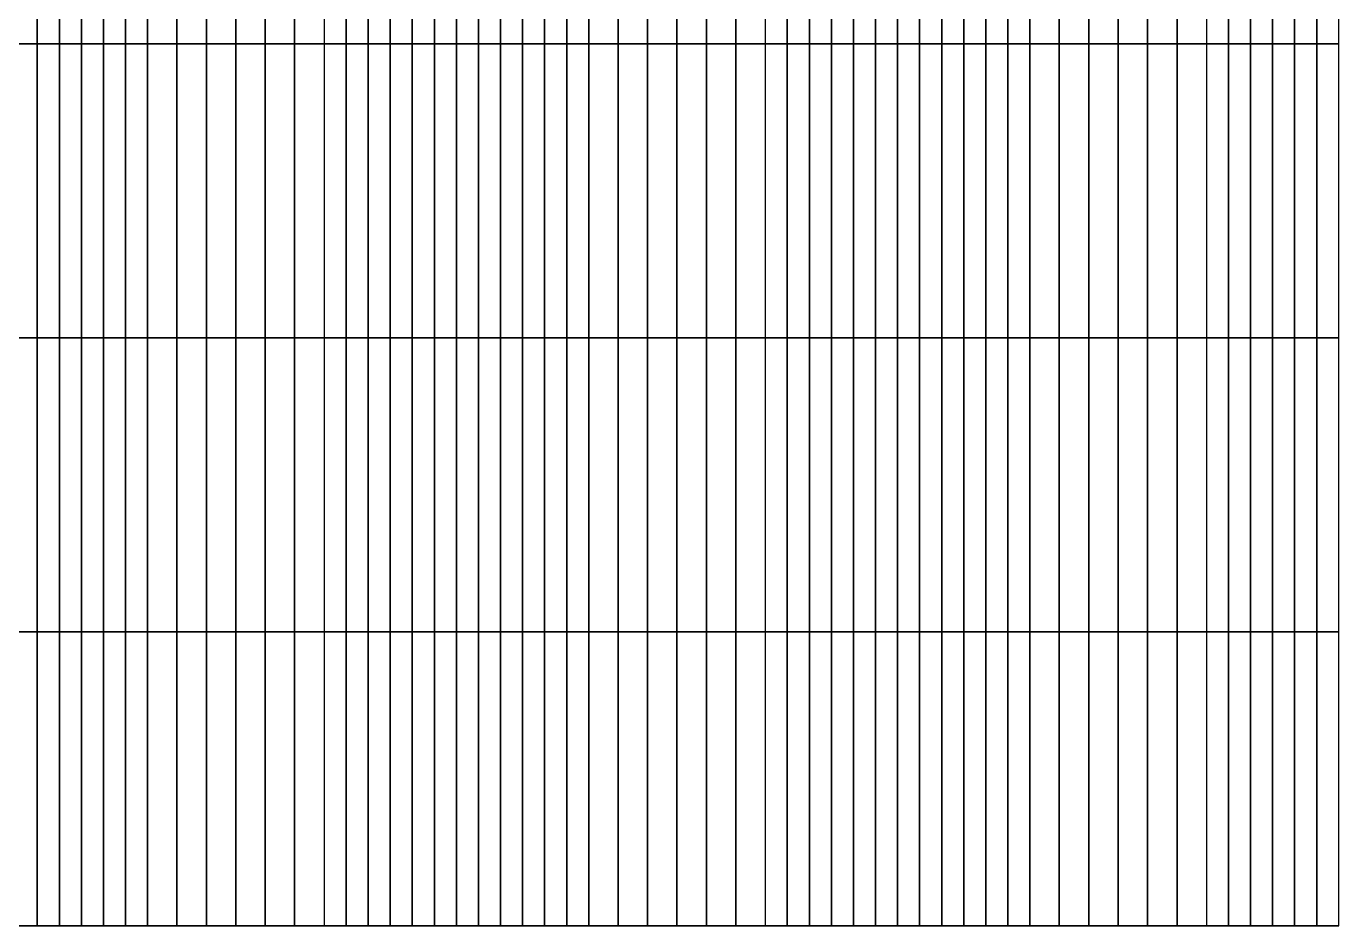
# Model space of a CAD drawing. Header units: inches. Extents: x 50.7 to 75.7, y 51 to 71.
# Drawn here: x 60.81 to 75.68, y 50.98 to 61.18 of the extents above; entities that cross this region are included whole.
import ezdxf

# ---------------------------------------------------------------- set-up
doc = ezdxf.new("R2010")
doc.units = ezdxf.units.IN
doc.header["$MEASUREMENT"] = 0
for name, color, linetype in [('Beam', 2, 'Continuous'), ('Col', 3, 'Continuous'), ('Dia', 5, 'Continuous'), ('plate', 1, 'Continuous')]:
    doc.layers.add(name, color=color, linetype=linetype)

msp = doc.modelspace()

# ---------------------------------------------------------------- linework, layer by layer
at = {"layer": 'Beam', "extrusion": (1e-16, 1, 4e-16)}
for p, q in [((65.68, 70.98, 12), (65.68, 50.98, 12)), ((70.68, 70.98, 12), (70.68, 50.98, 12))]:
    msp.add_line(p, q, dxfattribs=at)
at = {"layer": 'Beam', "extrusion": (1, -6e-16, 4e-16)}
msp.add_line((75.68, 50.98, 12), (75.68, 70.98, 12), dxfattribs=at)
at = {"layer": 'Col', "extrusion": (4e-16, 1, 7e-16)}
for p, q in [((65.68, 50.98, 12), (65.68, 50.98, 6)), ((70.68, 50.98, 12), (70.68, 50.98, 6)), ((75.68, 50.98, 6), (75.68, 50.98, 12))]:
    msp.add_line(p, q, dxfattribs=at)
at = {"layer": 'Dia'}
for points in [[(60.68, 50.98, 12), (61.513, 50.98, 12), (61.706, 50.98, 12.169), (60.93, 50.98, 12.169)], [(60.93, 50.98, 12.169), (61.706, 50.98, 12.169), (61.867, 50.98, 12.337), (61.18, 50.98, 12.337)], [(61.18, 50.98, 12.337), (61.867, 50.98, 12.337), (62.013, 50.98, 12.506), (61.43, 50.98, 12.506)], [(61.43, 50.98, 12.506), (62.013, 50.98, 12.506), (62.159, 50.98, 12.675), (61.68, 50.98, 12.675)], [(61.513, 50.98, 12), (62.347, 50.98, 12), (62.451, 50.98, 12.169), (61.706, 50.98, 12.169)], [(61.68, 50.98, 12.675), (62.159, 50.98, 12.675), (62.321, 50.98, 12.843), (61.93, 50.98, 12.843)], [(61.706, 50.98, 12.169), (62.451, 50.98, 12.169), (62.53, 50.98, 12.337), (61.867, 50.98, 12.337)], [(61.867, 50.98, 12.337), (62.53, 50.98, 12.337), (62.597, 50.98, 12.506), (62.013, 50.98, 12.506)], [(61.93, 50.98, 12.843), (62.321, 50.98, 12.843), (62.513, 50.98, 13.012), (62.18, 50.98, 13.012)], [(62.013, 50.98, 12.506), (62.597, 50.98, 12.506), (62.664, 50.98, 12.675), (62.159, 50.98, 12.675)], [(62.159, 50.98, 12.675), (62.664, 50.98, 12.675), (62.743, 50.98, 12.843), (62.321, 50.98, 12.843)], [(62.321, 50.98, 12.843), (62.743, 50.98, 12.843), (62.847, 50.98, 13.012), (62.513, 50.98, 13.012)], [(62.347, 50.98, 12), (63.18, 50.98, 12), (63.18, 50.98, 12.169), (62.451, 50.98, 12.169)], [(62.451, 50.98, 12.169), (63.18, 50.98, 12.169), (63.18, 50.98, 12.337), (62.53, 50.98, 12.337)], [(62.53, 50.98, 12.337), (63.18, 50.98, 12.337), (63.18, 50.98, 12.506), (62.597, 50.98, 12.506)], [(62.597, 50.98, 12.506), (63.18, 50.98, 12.506), (63.18, 50.98, 12.675), (62.664, 50.98, 12.675)], [(62.664, 50.98, 12.675), (63.18, 50.98, 12.675), (63.18, 50.98, 12.843), (62.743, 50.98, 12.843)], [(62.743, 50.98, 12.843), (63.18, 50.98, 12.843), (63.18, 50.98, 13.012), (62.847, 50.98, 13.012)], [(63.18, 50.98, 12), (64.013, 50.98, 12), (63.909, 50.98, 12.169), (63.18, 50.98, 12.169)], [(63.18, 50.98, 12.169), (63.909, 50.98, 12.169), (63.83, 50.98, 12.337), (63.18, 50.98, 12.337)], [(63.18, 50.98, 12.337), (63.83, 50.98, 12.337), (63.763, 50.98, 12.506), (63.18, 50.98, 12.506)], [(63.18, 50.98, 12.506), (63.763, 50.98, 12.506), (63.696, 50.98, 12.675), (63.18, 50.98, 12.675)], [(63.18, 50.98, 12.675), (63.696, 50.98, 12.675), (63.617, 50.98, 12.843), (63.18, 50.98, 12.843)], [(63.18, 50.98, 12.843), (63.617, 50.98, 12.843), (63.513, 50.98, 13.012), (63.18, 50.98, 13.012)], [(63.617, 50.98, 12.843), (64.039, 50.98, 12.843), (63.847, 50.98, 13.012), (63.513, 50.98, 13.012)], [(63.696, 50.98, 12.675), (64.201, 50.98, 12.675), (64.039, 50.98, 12.843), (63.617, 50.98, 12.843)], [(63.763, 50.98, 12.506), (64.347, 50.98, 12.506), (64.201, 50.98, 12.675), (63.696, 50.98, 12.675)], [(63.83, 50.98, 12.337), (64.493, 50.98, 12.337), (64.347, 50.98, 12.506), (63.763, 50.98, 12.506)], [(63.909, 50.98, 12.169), (64.654, 50.98, 12.169), (64.493, 50.98, 12.337), (63.83, 50.98, 12.337)], [(64.039, 50.98, 12.843), (64.43, 50.98, 12.843), (64.18, 50.98, 13.012), (63.847, 50.98, 13.012)], [(64.013, 50.98, 12), (64.847, 50.98, 12), (64.654, 50.98, 12.169), (63.909, 50.98, 12.169)], [(64.201, 50.98, 12.675), (64.68, 50.98, 12.675), (64.43, 50.98, 12.843), (64.039, 50.98, 12.843)], [(64.347, 50.98, 12.506), (64.93, 50.98, 12.506), (64.68, 50.98, 12.675), (64.201, 50.98, 12.675)], [(64.493, 50.98, 12.337), (65.18, 50.98, 12.337), (64.93, 50.98, 12.506), (64.347, 50.98, 12.506)], [(64.654, 50.98, 12.169), (65.43, 50.98, 12.169), (65.18, 50.98, 12.337), (64.493, 50.98, 12.337)], [(64.847, 50.98, 12), (65.68, 50.98, 12), (65.43, 50.98, 12.169), (64.654, 50.98, 12.169)], [(65.68, 50.98, 12), (66.513, 50.98, 12), (66.706, 50.98, 12.169), (65.93, 50.98, 12.169)], [(65.93, 50.98, 12.169), (66.706, 50.98, 12.169), (66.867, 50.98, 12.337), (66.18, 50.98, 12.337)], [(66.18, 50.98, 12.337), (66.867, 50.98, 12.337), (67.013, 50.98, 12.506), (66.43, 50.98, 12.506)], [(66.43, 50.98, 12.506), (67.013, 50.98, 12.506), (67.159, 50.98, 12.675), (66.68, 50.98, 12.675)], [(66.513, 50.98, 12), (67.347, 50.98, 12), (67.451, 50.98, 12.169), (66.706, 50.98, 12.169)], [(66.68, 50.98, 12.675), (67.159, 50.98, 12.675), (67.321, 50.98, 12.843), (66.93, 50.98, 12.843)], [(66.706, 50.98, 12.169), (67.451, 50.98, 12.169), (67.53, 50.98, 12.337), (66.867, 50.98, 12.337)], [(66.867, 50.98, 12.337), (67.53, 50.98, 12.337), (67.597, 50.98, 12.506), (67.013, 50.98, 12.506)], [(66.93, 50.98, 12.843), (67.321, 50.98, 12.843), (67.513, 50.98, 13.012), (67.18, 50.98, 13.012)], [(67.013, 50.98, 12.506), (67.597, 50.98, 12.506), (67.664, 50.98, 12.675), (67.159, 50.98, 12.675)], [(67.159, 50.98, 12.675), (67.664, 50.98, 12.675), (67.743, 50.98, 12.843), (67.321, 50.98, 12.843)], [(67.321, 50.98, 12.843), (67.743, 50.98, 12.843), (67.847, 50.98, 13.012), (67.513, 50.98, 13.012)], [(67.347, 50.98, 12), (68.18, 50.98, 12), (68.18, 50.98, 12.169), (67.451, 50.98, 12.169)], [(67.451, 50.98, 12.169), (68.18, 50.98, 12.169), (68.18, 50.98, 12.337), (67.53, 50.98, 12.337)], [(67.53, 50.98, 12.337), (68.18, 50.98, 12.337), (68.18, 50.98, 12.506), (67.597, 50.98, 12.506)], [(67.597, 50.98, 12.506), (68.18, 50.98, 12.506), (68.18, 50.98, 12.675), (67.664, 50.98, 12.675)], [(67.664, 50.98, 12.675), (68.18, 50.98, 12.675), (68.18, 50.98, 12.843), (67.743, 50.98, 12.843)], [(67.743, 50.98, 12.843), (68.18, 50.98, 12.843), (68.18, 50.98, 13.012), (67.847, 50.98, 13.012)], [(68.18, 50.98, 12), (69.013, 50.98, 12), (68.909, 50.98, 12.169), (68.18, 50.98, 12.169)], [(68.18, 50.98, 12.169), (68.909, 50.98, 12.169), (68.83, 50.98, 12.337), (68.18, 50.98, 12.337)], [(68.18, 50.98, 12.337), (68.83, 50.98, 12.337), (68.763, 50.98, 12.506), (68.18, 50.98, 12.506)], [(68.18, 50.98, 12.506), (68.763, 50.98, 12.506), (68.696, 50.98, 12.675), (68.18, 50.98, 12.675)], [(68.18, 50.98, 12.675), (68.696, 50.98, 12.675), (68.617, 50.98, 12.843), (68.18, 50.98, 12.843)], [(68.18, 50.98, 12.843), (68.617, 50.98, 12.843), (68.513, 50.98, 13.012), (68.18, 50.98, 13.012)], [(68.617, 50.98, 12.843), (69.039, 50.98, 12.843), (68.847, 50.98, 13.012), (68.513, 50.98, 13.012)], [(68.696, 50.98, 12.675), (69.201, 50.98, 12.675), (69.039, 50.98, 12.843), (68.617, 50.98, 12.843)], [(68.763, 50.98, 12.506), (69.347, 50.98, 12.506), (69.201, 50.98, 12.675), (68.696, 50.98, 12.675)], [(68.83, 50.98, 12.337), (69.493, 50.98, 12.337), (69.347, 50.98, 12.506), (68.763, 50.98, 12.506)], [(68.909, 50.98, 12.169), (69.654, 50.98, 12.169), (69.493, 50.98, 12.337), (68.83, 50.98, 12.337)], [(69.039, 50.98, 12.843), (69.43, 50.98, 12.843), (69.18, 50.98, 13.012), (68.847, 50.98, 13.012)], [(69.013, 50.98, 12), (69.847, 50.98, 12), (69.654, 50.98, 12.169), (68.909, 50.98, 12.169)], [(69.201, 50.98, 12.675), (69.68, 50.98, 12.675), (69.43, 50.98, 12.843), (69.039, 50.98, 12.843)], [(69.347, 50.98, 12.506), (69.93, 50.98, 12.506), (69.68, 50.98, 12.675), (69.201, 50.98, 12.675)], [(69.493, 50.98, 12.337), (70.18, 50.98, 12.337), (69.93, 50.98, 12.506), (69.347, 50.98, 12.506)], [(69.654, 50.98, 12.169), (70.43, 50.98, 12.169), (70.18, 50.98, 12.337), (69.493, 50.98, 12.337)], [(69.847, 50.98, 12), (70.68, 50.98, 12), (70.43, 50.98, 12.169), (69.654, 50.98, 12.169)], [(70.68, 50.98, 12), (71.513, 50.98, 12), (71.706, 50.98, 12.169), (70.93, 50.98, 12.169)], [(70.93, 50.98, 12.169), (71.706, 50.98, 12.169), (71.867, 50.98, 12.337), (71.18, 50.98, 12.337)], [(71.18, 50.98, 12.337), (71.867, 50.98, 12.337), (72.013, 50.98, 12.506), (71.43, 50.98, 12.506)], [(71.43, 50.98, 12.506), (72.013, 50.98, 12.506), (72.159, 50.98, 12.675), (71.68, 50.98, 12.675)], [(71.513, 50.98, 12), (72.347, 50.98, 12), (72.451, 50.98, 12.169), (71.706, 50.98, 12.169)], [(71.68, 50.98, 12.675), (72.159, 50.98, 12.675), (72.321, 50.98, 12.843), (71.93, 50.98, 12.843)], [(71.706, 50.98, 12.169), (72.451, 50.98, 12.169), (72.53, 50.98, 12.337), (71.867, 50.98, 12.337)], [(71.867, 50.98, 12.337), (72.53, 50.98, 12.337), (72.597, 50.98, 12.506), (72.013, 50.98, 12.506)], [(71.93, 50.98, 12.843), (72.321, 50.98, 12.843), (72.513, 50.98, 13.012), (72.18, 50.98, 13.012)], [(72.013, 50.98, 12.506), (72.597, 50.98, 12.506), (72.664, 50.98, 12.675), (72.159, 50.98, 12.675)], [(72.159, 50.98, 12.675), (72.664, 50.98, 12.675), (72.743, 50.98, 12.843), (72.321, 50.98, 12.843)], [(72.321, 50.98, 12.843), (72.743, 50.98, 12.843), (72.847, 50.98, 13.012), (72.513, 50.98, 13.012)], [(72.347, 50.98, 12), (73.18, 50.98, 12), (73.18, 50.98, 12.169), (72.451, 50.98, 12.169)], [(72.451, 50.98, 12.169), (73.18, 50.98, 12.169), (73.18, 50.98, 12.337), (72.53, 50.98, 12.337)], [(72.53, 50.98, 12.337), (73.18, 50.98, 12.337), (73.18, 50.98, 12.506), (72.597, 50.98, 12.506)], [(72.597, 50.98, 12.506), (73.18, 50.98, 12.506), (73.18, 50.98, 12.675), (72.664, 50.98, 12.675)], [(72.664, 50.98, 12.675), (73.18, 50.98, 12.675), (73.18, 50.98, 12.843), (72.743, 50.98, 12.843)], [(72.743, 50.98, 12.843), (73.18, 50.98, 12.843), (73.18, 50.98, 13.012), (72.847, 50.98, 13.012)], [(73.18, 50.98, 12), (74.013, 50.98, 12), (73.909, 50.98, 12.169), (73.18, 50.98, 12.169)], [(73.18, 50.98, 12.169), (73.909, 50.98, 12.169), (73.83, 50.98, 12.337), (73.18, 50.98, 12.337)], [(73.18, 50.98, 12.337), (73.83, 50.98, 12.337), (73.763, 50.98, 12.506), (73.18, 50.98, 12.506)], [(73.18, 50.98, 12.506), (73.763, 50.98, 12.506), (73.696, 50.98, 12.675), (73.18, 50.98, 12.675)], [(73.18, 50.98, 12.675), (73.696, 50.98, 12.675), (73.617, 50.98, 12.843), (73.18, 50.98, 12.843)], [(73.18, 50.98, 12.843), (73.617, 50.98, 12.843), (73.513, 50.98, 13.012), (73.18, 50.98, 13.012)], [(73.617, 50.98, 12.843), (74.039, 50.98, 12.843), (73.847, 50.98, 13.012), (73.513, 50.98, 13.012)], [(73.696, 50.98, 12.675), (74.201, 50.98, 12.675), (74.039, 50.98, 12.843), (73.617, 50.98, 12.843)], [(73.763, 50.98, 12.506), (74.347, 50.98, 12.506), (74.201, 50.98, 12.675), (73.696, 50.98, 12.675)], [(73.83, 50.98, 12.337), (74.493, 50.98, 12.337), (74.347, 50.98, 12.506), (73.763, 50.98, 12.506)], [(73.909, 50.98, 12.169), (74.654, 50.98, 12.169), (74.493, 50.98, 12.337), (73.83, 50.98, 12.337)], [(74.039, 50.98, 12.843), (74.43, 50.98, 12.843), (74.18, 50.98, 13.012), (73.847, 50.98, 13.012)], [(74.013, 50.98, 12), (74.847, 50.98, 12), (74.654, 50.98, 12.169), (73.909, 50.98, 12.169)], [(74.201, 50.98, 12.675), (74.68, 50.98, 12.675), (74.43, 50.98, 12.843), (74.039, 50.98, 12.843)], [(74.347, 50.98, 12.506), (74.93, 50.98, 12.506), (74.68, 50.98, 12.675), (74.201, 50.98, 12.675)], [(74.493, 50.98, 12.337), (75.18, 50.98, 12.337), (74.93, 50.98, 12.506), (74.347, 50.98, 12.506)], [(74.654, 50.98, 12.169), (75.43, 50.98, 12.169), (75.18, 50.98, 12.337), (74.493, 50.98, 12.337)], [(74.847, 50.98, 12), (75.68, 50.98, 12), (75.43, 50.98, 12.169), (74.654, 50.98, 12.169)]]:
    msp.add_3dface(points, dxfattribs=at)
at = {"layer": 'plate'}
for points in [[(60.93, 64.313, 12.169), (60.93, 60.98, 12.169), (60.68, 60.98, 12), (60.68, 64.313, 12)], [(61.18, 64.313, 12.337), (61.18, 60.98, 12.337), (60.93, 60.98, 12.169), (60.93, 64.313, 12.169)], [(61.43, 64.313, 12.506), (61.43, 60.98, 12.506), (61.18, 60.98, 12.337), (61.18, 64.313, 12.337)], [(61.68, 64.313, 12.675), (61.68, 60.98, 12.675), (61.43, 60.98, 12.506), (61.43, 64.313, 12.506)], [(61.93, 64.313, 12.843), (61.93, 60.98, 12.843), (61.68, 60.98, 12.675), (61.68, 64.313, 12.675)], [(62.18, 64.313, 13.012), (62.18, 60.98, 13.012), (61.93, 60.98, 12.843), (61.93, 64.313, 12.843)], [(62.513, 64.313, 13.012), (62.513, 60.98, 13.012), (62.18, 60.98, 13.012), (62.18, 64.313, 13.012)], [(62.847, 64.313, 13.012), (62.847, 60.98, 13.012), (62.513, 60.98, 13.012), (62.513, 64.313, 13.012)], [(63.18, 64.313, 13.012), (63.18, 60.98, 13.012), (62.847, 60.98, 13.012), (62.847, 64.313, 13.012)], [(63.513, 64.313, 13.012), (63.513, 60.98, 13.012), (63.18, 60.98, 13.012), (63.18, 64.313, 13.012)], [(63.847, 64.313, 13.012), (63.847, 60.98, 13.012), (63.513, 60.98, 13.012), (63.513, 64.313, 13.012)], [(64.18, 64.313, 13.012), (64.18, 60.98, 13.012), (63.847, 60.98, 13.012), (63.847, 64.313, 13.012)], [(64.18, 64.313, 13.012), (64.18, 60.98, 13.012), (64.43, 60.98, 12.843), (64.43, 64.313, 12.843)], [(64.43, 64.313, 12.843), (64.43, 60.98, 12.843), (64.68, 60.98, 12.675), (64.68, 64.313, 12.675)], [(64.68, 64.313, 12.675), (64.68, 60.98, 12.675), (64.93, 60.98, 12.506), (64.93, 64.313, 12.506)], [(64.93, 64.313, 12.506), (64.93, 60.98, 12.506), (65.18, 60.98, 12.337), (65.18, 64.313, 12.337)], [(65.18, 64.313, 12.337), (65.18, 60.98, 12.337), (65.43, 60.98, 12.169), (65.43, 64.313, 12.169)], [(65.43, 64.313, 12.169), (65.43, 60.98, 12.169), (65.68, 60.98, 12), (65.68, 64.313, 12)], [(65.93, 64.313, 12.169), (65.93, 60.98, 12.169), (65.68, 60.98, 12), (65.68, 64.313, 12)], [(66.18, 64.313, 12.337), (66.18, 60.98, 12.337), (65.93, 60.98, 12.169), (65.93, 64.313, 12.169)], [(66.43, 64.313, 12.506), (66.43, 60.98, 12.506), (66.18, 60.98, 12.337), (66.18, 64.313, 12.337)], [(66.68, 64.313, 12.675), (66.68, 60.98, 12.675), (66.43, 60.98, 12.506), (66.43, 64.313, 12.506)], [(66.93, 64.313, 12.843), (66.93, 60.98, 12.843), (66.68, 60.98, 12.675), (66.68, 64.313, 12.675)], [(67.18, 64.313, 13.012), (67.18, 60.98, 13.012), (66.93, 60.98, 12.843), (66.93, 64.313, 12.843)], [(67.513, 64.313, 13.012), (67.513, 60.98, 13.012), (67.18, 60.98, 13.012), (67.18, 64.313, 13.012)], [(67.847, 64.313, 13.012), (67.847, 60.98, 13.012), (67.513, 60.98, 13.012), (67.513, 64.313, 13.012)], [(68.18, 64.313, 13.012), (68.18, 60.98, 13.012), (67.847, 60.98, 13.012), (67.847, 64.313, 13.012)], [(68.513, 64.313, 13.012), (68.513, 60.98, 13.012), (68.18, 60.98, 13.012), (68.18, 64.313, 13.012)], [(68.847, 64.313, 13.012), (68.847, 60.98, 13.012), (68.513, 60.98, 13.012), (68.513, 64.313, 13.012)], [(69.18, 64.313, 13.012), (69.18, 60.98, 13.012), (68.847, 60.98, 13.012), (68.847, 64.313, 13.012)], [(69.18, 64.313, 13.012), (69.18, 60.98, 13.012), (69.43, 60.98, 12.843), (69.43, 64.313, 12.843)], [(69.43, 64.313, 12.843), (69.43, 60.98, 12.843), (69.68, 60.98, 12.675), (69.68, 64.313, 12.675)], [(69.68, 64.313, 12.675), (69.68, 60.98, 12.675), (69.93, 60.98, 12.506), (69.93, 64.313, 12.506)], [(69.93, 64.313, 12.506), (69.93, 60.98, 12.506), (70.18, 60.98, 12.337), (70.18, 64.313, 12.337)], [(70.18, 64.313, 12.337), (70.18, 60.98, 12.337), (70.43, 60.98, 12.169), (70.43, 64.313, 12.169)], [(70.43, 64.313, 12.169), (70.43, 60.98, 12.169), (70.68, 60.98, 12), (70.68, 64.313, 12)], [(70.93, 64.313, 12.169), (70.93, 60.98, 12.169), (70.68, 60.98, 12), (70.68, 64.313, 12)], [(71.18, 64.313, 12.337), (71.18, 60.98, 12.337), (70.93, 60.98, 12.169), (70.93, 64.313, 12.169)], [(71.43, 64.313, 12.506), (71.43, 60.98, 12.506), (71.18, 60.98, 12.337), (71.18, 64.313, 12.337)], [(71.68, 64.313, 12.675), (71.68, 60.98, 12.675), (71.43, 60.98, 12.506), (71.43, 64.313, 12.506)], [(71.93, 64.313, 12.843), (71.93, 60.98, 12.843), (71.68, 60.98, 12.675), (71.68, 64.313, 12.675)], [(72.18, 64.313, 13.012), (72.18, 60.98, 13.012), (71.93, 60.98, 12.843), (71.93, 64.313, 12.843)], [(72.513, 64.313, 13.012), (72.513, 60.98, 13.012), (72.18, 60.98, 13.012), (72.18, 64.313, 13.012)], [(72.847, 64.313, 13.012), (72.847, 60.98, 13.012), (72.513, 60.98, 13.012), (72.513, 64.313, 13.012)], [(73.18, 64.313, 13.012), (73.18, 60.98, 13.012), (72.847, 60.98, 13.012), (72.847, 64.313, 13.012)], [(73.513, 64.313, 13.012), (73.513, 60.98, 13.012), (73.18, 60.98, 13.012), (73.18, 64.313, 13.012)], [(73.847, 64.313, 13.012), (73.847, 60.98, 13.012), (73.513, 60.98, 13.012), (73.513, 64.313, 13.012)], [(74.18, 64.313, 13.012), (74.18, 60.98, 13.012), (73.847, 60.98, 13.012), (73.847, 64.313, 13.012)], [(74.18, 64.313, 13.012), (74.18, 60.98, 13.012), (74.43, 60.98, 12.843), (74.43, 64.313, 12.843)], [(74.43, 64.313, 12.843), (74.43, 60.98, 12.843), (74.68, 60.98, 12.675), (74.68, 64.313, 12.675)], [(74.68, 64.313, 12.675), (74.68, 60.98, 12.675), (74.93, 60.98, 12.506), (74.93, 64.313, 12.506)], [(74.93, 64.313, 12.506), (74.93, 60.98, 12.506), (75.18, 60.98, 12.337), (75.18, 64.313, 12.337)], [(75.18, 64.313, 12.337), (75.18, 60.98, 12.337), (75.43, 60.98, 12.169), (75.43, 64.313, 12.169)], [(75.43, 64.313, 12.169), (75.43, 60.98, 12.169), (75.68, 60.98, 12), (75.68, 64.313, 12)], [(60.93, 60.98, 12.169), (60.93, 57.647, 12.169), (60.68, 57.647, 12), (60.68, 60.98, 12)], [(61.18, 60.98, 12.337), (61.18, 57.647, 12.337), (60.93, 57.647, 12.169), (60.93, 60.98, 12.169)], [(61.43, 60.98, 12.506), (61.43, 57.647, 12.506), (61.18, 57.647, 12.337), (61.18, 60.98, 12.337)], [(61.68, 60.98, 12.675), (61.68, 57.647, 12.675), (61.43, 57.647, 12.506), (61.43, 60.98, 12.506)], [(61.93, 60.98, 12.843), (61.93, 57.647, 12.843), (61.68, 57.647, 12.675), (61.68, 60.98, 12.675)], [(62.18, 60.98, 13.012), (62.18, 57.647, 13.012), (61.93, 57.647, 12.843), (61.93, 60.98, 12.843)], [(62.513, 60.98, 13.012), (62.513, 57.647, 13.012), (62.18, 57.647, 13.012), (62.18, 60.98, 13.012)], [(62.847, 60.98, 13.012), (62.847, 57.647, 13.012), (62.513, 57.647, 13.012), (62.513, 60.98, 13.012)], [(63.18, 60.98, 13.012), (63.18, 57.647, 13.012), (62.847, 57.647, 13.012), (62.847, 60.98, 13.012)], [(63.513, 60.98, 13.012), (63.513, 57.647, 13.012), (63.18, 57.647, 13.012), (63.18, 60.98, 13.012)], [(63.847, 60.98, 13.012), (63.847, 57.647, 13.012), (63.513, 57.647, 13.012), (63.513, 60.98, 13.012)], [(64.18, 60.98, 13.012), (64.18, 57.647, 13.012), (63.847, 57.647, 13.012), (63.847, 60.98, 13.012)], [(64.18, 60.98, 13.012), (64.18, 57.647, 13.012), (64.43, 57.647, 12.843), (64.43, 60.98, 12.843)], [(64.43, 60.98, 12.843), (64.43, 57.647, 12.843), (64.68, 57.647, 12.675), (64.68, 60.98, 12.675)], [(64.68, 60.98, 12.675), (64.68, 57.647, 12.675), (64.93, 57.647, 12.506), (64.93, 60.98, 12.506)], [(64.93, 60.98, 12.506), (64.93, 57.647, 12.506), (65.18, 57.647, 12.337), (65.18, 60.98, 12.337)], [(65.18, 60.98, 12.337), (65.18, 57.647, 12.337), (65.43, 57.647, 12.169), (65.43, 60.98, 12.169)], [(65.43, 60.98, 12.169), (65.43, 57.647, 12.169), (65.68, 57.647, 12), (65.68, 60.98, 12)], [(65.93, 60.98, 12.169), (65.93, 57.647, 12.169), (65.68, 57.647, 12), (65.68, 60.98, 12)], [(66.18, 60.98, 12.337), (66.18, 57.647, 12.337), (65.93, 57.647, 12.169), (65.93, 60.98, 12.169)], [(66.43, 60.98, 12.506), (66.43, 57.647, 12.506), (66.18, 57.647, 12.337), (66.18, 60.98, 12.337)], [(66.68, 60.98, 12.675), (66.68, 57.647, 12.675), (66.43, 57.647, 12.506), (66.43, 60.98, 12.506)], [(66.93, 60.98, 12.843), (66.93, 57.647, 12.843), (66.68, 57.647, 12.675), (66.68, 60.98, 12.675)], [(67.18, 60.98, 13.012), (67.18, 57.647, 13.012), (66.93, 57.647, 12.843), (66.93, 60.98, 12.843)], [(67.513, 60.98, 13.012), (67.513, 57.647, 13.012), (67.18, 57.647, 13.012), (67.18, 60.98, 13.012)], [(67.847, 60.98, 13.012), (67.847, 57.647, 13.012), (67.513, 57.647, 13.012), (67.513, 60.98, 13.012)], [(68.18, 60.98, 13.012), (68.18, 57.647, 13.012), (67.847, 57.647, 13.012), (67.847, 60.98, 13.012)], [(68.513, 60.98, 13.012), (68.513, 57.647, 13.012), (68.18, 57.647, 13.012), (68.18, 60.98, 13.012)], [(68.847, 60.98, 13.012), (68.847, 57.647, 13.012), (68.513, 57.647, 13.012), (68.513, 60.98, 13.012)], [(69.18, 60.98, 13.012), (69.18, 57.647, 13.012), (68.847, 57.647, 13.012), (68.847, 60.98, 13.012)], [(69.18, 60.98, 13.012), (69.18, 57.647, 13.012), (69.43, 57.647, 12.843), (69.43, 60.98, 12.843)], [(69.43, 60.98, 12.843), (69.43, 57.647, 12.843), (69.68, 57.647, 12.675), (69.68, 60.98, 12.675)], [(69.68, 60.98, 12.675), (69.68, 57.647, 12.675), (69.93, 57.647, 12.506), (69.93, 60.98, 12.506)], [(69.93, 60.98, 12.506), (69.93, 57.647, 12.506), (70.18, 57.647, 12.337), (70.18, 60.98, 12.337)], [(70.18, 60.98, 12.337), (70.18, 57.647, 12.337), (70.43, 57.647, 12.169), (70.43, 60.98, 12.169)], [(70.43, 60.98, 12.169), (70.43, 57.647, 12.169), (70.68, 57.647, 12), (70.68, 60.98, 12)], [(70.93, 60.98, 12.169), (70.93, 57.647, 12.169), (70.68, 57.647, 12), (70.68, 60.98, 12)], [(71.18, 60.98, 12.337), (71.18, 57.647, 12.337), (70.93, 57.647, 12.169), (70.93, 60.98, 12.169)], [(71.43, 60.98, 12.506), (71.43, 57.647, 12.506), (71.18, 57.647, 12.337), (71.18, 60.98, 12.337)], [(71.68, 60.98, 12.675), (71.68, 57.647, 12.675), (71.43, 57.647, 12.506), (71.43, 60.98, 12.506)], [(71.93, 60.98, 12.843), (71.93, 57.647, 12.843), (71.68, 57.647, 12.675), (71.68, 60.98, 12.675)], [(72.18, 60.98, 13.012), (72.18, 57.647, 13.012), (71.93, 57.647, 12.843), (71.93, 60.98, 12.843)], [(72.513, 60.98, 13.012), (72.513, 57.647, 13.012), (72.18, 57.647, 13.012), (72.18, 60.98, 13.012)], [(72.847, 60.98, 13.012), (72.847, 57.647, 13.012), (72.513, 57.647, 13.012), (72.513, 60.98, 13.012)], [(73.18, 60.98, 13.012), (73.18, 57.647, 13.012), (72.847, 57.647, 13.012), (72.847, 60.98, 13.012)], [(73.513, 60.98, 13.012), (73.513, 57.647, 13.012), (73.18, 57.647, 13.012), (73.18, 60.98, 13.012)], [(73.847, 60.98, 13.012), (73.847, 57.647, 13.012), (73.513, 57.647, 13.012), (73.513, 60.98, 13.012)], [(74.18, 60.98, 13.012), (74.18, 57.647, 13.012), (73.847, 57.647, 13.012), (73.847, 60.98, 13.012)], [(74.18, 60.98, 13.012), (74.18, 57.647, 13.012), (74.43, 57.647, 12.843), (74.43, 60.98, 12.843)], [(74.43, 60.98, 12.843), (74.43, 57.647, 12.843), (74.68, 57.647, 12.675), (74.68, 60.98, 12.675)], [(74.68, 60.98, 12.675), (74.68, 57.647, 12.675), (74.93, 57.647, 12.506), (74.93, 60.98, 12.506)], [(74.93, 60.98, 12.506), (74.93, 57.647, 12.506), (75.18, 57.647, 12.337), (75.18, 60.98, 12.337)], [(75.18, 60.98, 12.337), (75.18, 57.647, 12.337), (75.43, 57.647, 12.169), (75.43, 60.98, 12.169)], [(75.43, 60.98, 12.169), (75.43, 57.647, 12.169), (75.68, 57.647, 12), (75.68, 60.98, 12)], [(60.93, 57.647, 12.169), (60.93, 54.313, 12.169), (60.68, 54.313, 12), (60.68, 57.647, 12)], [(61.18, 57.647, 12.337), (61.18, 54.313, 12.337), (60.93, 54.313, 12.169), (60.93, 57.647, 12.169)], [(61.43, 57.647, 12.506), (61.43, 54.313, 12.506), (61.18, 54.313, 12.337), (61.18, 57.647, 12.337)], [(61.68, 57.647, 12.675), (61.68, 54.313, 12.675), (61.43, 54.313, 12.506), (61.43, 57.647, 12.506)], [(61.93, 57.647, 12.843), (61.93, 54.313, 12.843), (61.68, 54.313, 12.675), (61.68, 57.647, 12.675)], [(62.18, 57.647, 13.012), (62.18, 54.313, 13.012), (61.93, 54.313, 12.843), (61.93, 57.647, 12.843)], [(62.513, 57.647, 13.012), (62.513, 54.313, 13.012), (62.18, 54.313, 13.012), (62.18, 57.647, 13.012)], [(62.847, 57.647, 13.012), (62.847, 54.313, 13.012), (62.513, 54.313, 13.012), (62.513, 57.647, 13.012)], [(63.18, 57.647, 13.012), (63.18, 54.313, 13.012), (62.847, 54.313, 13.012), (62.847, 57.647, 13.012)], [(63.513, 57.647, 13.012), (63.513, 54.313, 13.012), (63.18, 54.313, 13.012), (63.18, 57.647, 13.012)], [(63.847, 57.647, 13.012), (63.847, 54.313, 13.012), (63.513, 54.313, 13.012), (63.513, 57.647, 13.012)], [(64.18, 57.647, 13.012), (64.18, 54.313, 13.012), (63.847, 54.313, 13.012), (63.847, 57.647, 13.012)], [(64.18, 57.647, 13.012), (64.18, 54.313, 13.012), (64.43, 54.313, 12.843), (64.43, 57.647, 12.843)], [(64.43, 57.647, 12.843), (64.43, 54.313, 12.843), (64.68, 54.313, 12.675), (64.68, 57.647, 12.675)], [(64.68, 57.647, 12.675), (64.68, 54.313, 12.675), (64.93, 54.313, 12.506), (64.93, 57.647, 12.506)], [(64.93, 57.647, 12.506), (64.93, 54.313, 12.506), (65.18, 54.313, 12.337), (65.18, 57.647, 12.337)], [(65.18, 57.647, 12.337), (65.18, 54.313, 12.337), (65.43, 54.313, 12.169), (65.43, 57.647, 12.169)], [(65.43, 57.647, 12.169), (65.43, 54.313, 12.169), (65.68, 54.313, 12), (65.68, 57.647, 12)], [(65.93, 57.647, 12.169), (65.93, 54.313, 12.169), (65.68, 54.313, 12), (65.68, 57.647, 12)], [(66.18, 57.647, 12.337), (66.18, 54.313, 12.337), (65.93, 54.313, 12.169), (65.93, 57.647, 12.169)], [(66.43, 57.647, 12.506), (66.43, 54.313, 12.506), (66.18, 54.313, 12.337), (66.18, 57.647, 12.337)], [(66.68, 57.647, 12.675), (66.68, 54.313, 12.675), (66.43, 54.313, 12.506), (66.43, 57.647, 12.506)], [(66.93, 57.647, 12.843), (66.93, 54.313, 12.843), (66.68, 54.313, 12.675), (66.68, 57.647, 12.675)], [(67.18, 57.647, 13.012), (67.18, 54.313, 13.012), (66.93, 54.313, 12.843), (66.93, 57.647, 12.843)], [(67.513, 57.647, 13.012), (67.513, 54.313, 13.012), (67.18, 54.313, 13.012), (67.18, 57.647, 13.012)], [(67.847, 57.647, 13.012), (67.847, 54.313, 13.012), (67.513, 54.313, 13.012), (67.513, 57.647, 13.012)], [(68.18, 57.647, 13.012), (68.18, 54.313, 13.012), (67.847, 54.313, 13.012), (67.847, 57.647, 13.012)], [(68.513, 57.647, 13.012), (68.513, 54.313, 13.012), (68.18, 54.313, 13.012), (68.18, 57.647, 13.012)], [(68.847, 57.647, 13.012), (68.847, 54.313, 13.012), (68.513, 54.313, 13.012), (68.513, 57.647, 13.012)], [(69.18, 57.647, 13.012), (69.18, 54.313, 13.012), (68.847, 54.313, 13.012), (68.847, 57.647, 13.012)], [(69.18, 57.647, 13.012), (69.18, 54.313, 13.012), (69.43, 54.313, 12.843), (69.43, 57.647, 12.843)], [(69.43, 57.647, 12.843), (69.43, 54.313, 12.843), (69.68, 54.313, 12.675), (69.68, 57.647, 12.675)], [(69.68, 57.647, 12.675), (69.68, 54.313, 12.675), (69.93, 54.313, 12.506), (69.93, 57.647, 12.506)], [(69.93, 57.647, 12.506), (69.93, 54.313, 12.506), (70.18, 54.313, 12.337), (70.18, 57.647, 12.337)], [(70.18, 57.647, 12.337), (70.18, 54.313, 12.337), (70.43, 54.313, 12.169), (70.43, 57.647, 12.169)], [(70.43, 57.647, 12.169), (70.43, 54.313, 12.169), (70.68, 54.313, 12), (70.68, 57.647, 12)], [(70.93, 57.647, 12.169), (70.93, 54.313, 12.169), (70.68, 54.313, 12), (70.68, 57.647, 12)], [(71.18, 57.647, 12.337), (71.18, 54.313, 12.337), (70.93, 54.313, 12.169), (70.93, 57.647, 12.169)], [(71.43, 57.647, 12.506), (71.43, 54.313, 12.506), (71.18, 54.313, 12.337), (71.18, 57.647, 12.337)], [(71.68, 57.647, 12.675), (71.68, 54.313, 12.675), (71.43, 54.313, 12.506), (71.43, 57.647, 12.506)], [(71.93, 57.647, 12.843), (71.93, 54.313, 12.843), (71.68, 54.313, 12.675), (71.68, 57.647, 12.675)], [(72.18, 57.647, 13.012), (72.18, 54.313, 13.012), (71.93, 54.313, 12.843), (71.93, 57.647, 12.843)], [(72.513, 57.647, 13.012), (72.513, 54.313, 13.012), (72.18, 54.313, 13.012), (72.18, 57.647, 13.012)], [(72.847, 57.647, 13.012), (72.847, 54.313, 13.012), (72.513, 54.313, 13.012), (72.513, 57.647, 13.012)], [(73.18, 57.647, 13.012), (73.18, 54.313, 13.012), (72.847, 54.313, 13.012), (72.847, 57.647, 13.012)], [(73.513, 57.647, 13.012), (73.513, 54.313, 13.012), (73.18, 54.313, 13.012), (73.18, 57.647, 13.012)], [(73.847, 57.647, 13.012), (73.847, 54.313, 13.012), (73.513, 54.313, 13.012), (73.513, 57.647, 13.012)], [(74.18, 57.647, 13.012), (74.18, 54.313, 13.012), (73.847, 54.313, 13.012), (73.847, 57.647, 13.012)], [(74.18, 57.647, 13.012), (74.18, 54.313, 13.012), (74.43, 54.313, 12.843), (74.43, 57.647, 12.843)], [(74.43, 57.647, 12.843), (74.43, 54.313, 12.843), (74.68, 54.313, 12.675), (74.68, 57.647, 12.675)], [(74.68, 57.647, 12.675), (74.68, 54.313, 12.675), (74.93, 54.313, 12.506), (74.93, 57.647, 12.506)], [(74.93, 57.647, 12.506), (74.93, 54.313, 12.506), (75.18, 54.313, 12.337), (75.18, 57.647, 12.337)], [(75.18, 57.647, 12.337), (75.18, 54.313, 12.337), (75.43, 54.313, 12.169), (75.43, 57.647, 12.169)], [(75.43, 57.647, 12.169), (75.43, 54.313, 12.169), (75.68, 54.313, 12), (75.68, 57.647, 12)], [(60.93, 54.313, 12.169), (60.93, 50.98, 12.169), (60.68, 50.98, 12), (60.68, 54.313, 12)], [(61.18, 54.313, 12.337), (61.18, 50.98, 12.337), (60.93, 50.98, 12.169), (60.93, 54.313, 12.169)], [(61.43, 54.313, 12.506), (61.43, 50.98, 12.506), (61.18, 50.98, 12.337), (61.18, 54.313, 12.337)], [(61.68, 54.313, 12.675), (61.68, 50.98, 12.675), (61.43, 50.98, 12.506), (61.43, 54.313, 12.506)], [(61.93, 54.313, 12.843), (61.93, 50.98, 12.843), (61.68, 50.98, 12.675), (61.68, 54.313, 12.675)], [(62.18, 54.313, 13.012), (62.18, 50.98, 13.012), (61.93, 50.98, 12.843), (61.93, 54.313, 12.843)], [(62.513, 54.313, 13.012), (62.513, 50.98, 13.012), (62.18, 50.98, 13.012), (62.18, 54.313, 13.012)], [(62.847, 54.313, 13.012), (62.847, 50.98, 13.012), (62.513, 50.98, 13.012), (62.513, 54.313, 13.012)], [(63.18, 54.313, 13.012), (63.18, 50.98, 13.012), (62.847, 50.98, 13.012), (62.847, 54.313, 13.012)], [(63.513, 54.313, 13.012), (63.513, 50.98, 13.012), (63.18, 50.98, 13.012), (63.18, 54.313, 13.012)], [(63.847, 54.313, 13.012), (63.847, 50.98, 13.012), (63.513, 50.98, 13.012), (63.513, 54.313, 13.012)], [(64.18, 54.313, 13.012), (64.18, 50.98, 13.012), (63.847, 50.98, 13.012), (63.847, 54.313, 13.012)], [(64.18, 54.313, 13.012), (64.18, 50.98, 13.012), (64.43, 50.98, 12.843), (64.43, 54.313, 12.843)], [(64.43, 54.313, 12.843), (64.43, 50.98, 12.843), (64.68, 50.98, 12.675), (64.68, 54.313, 12.675)], [(64.68, 54.313, 12.675), (64.68, 50.98, 12.675), (64.93, 50.98, 12.506), (64.93, 54.313, 12.506)], [(64.93, 54.313, 12.506), (64.93, 50.98, 12.506), (65.18, 50.98, 12.337), (65.18, 54.313, 12.337)], [(65.18, 54.313, 12.337), (65.18, 50.98, 12.337), (65.43, 50.98, 12.169), (65.43, 54.313, 12.169)], [(65.43, 54.313, 12.169), (65.43, 50.98, 12.169), (65.68, 50.98, 12), (65.68, 54.313, 12)], [(65.93, 54.313, 12.169), (65.93, 50.98, 12.169), (65.68, 50.98, 12), (65.68, 54.313, 12)], [(66.18, 54.313, 12.337), (66.18, 50.98, 12.337), (65.93, 50.98, 12.169), (65.93, 54.313, 12.169)], [(66.43, 54.313, 12.506), (66.43, 50.98, 12.506), (66.18, 50.98, 12.337), (66.18, 54.313, 12.337)], [(66.68, 54.313, 12.675), (66.68, 50.98, 12.675), (66.43, 50.98, 12.506), (66.43, 54.313, 12.506)], [(66.93, 54.313, 12.843), (66.93, 50.98, 12.843), (66.68, 50.98, 12.675), (66.68, 54.313, 12.675)], [(67.18, 54.313, 13.012), (67.18, 50.98, 13.012), (66.93, 50.98, 12.843), (66.93, 54.313, 12.843)], [(67.513, 54.313, 13.012), (67.513, 50.98, 13.012), (67.18, 50.98, 13.012), (67.18, 54.313, 13.012)], [(67.847, 54.313, 13.012), (67.847, 50.98, 13.012), (67.513, 50.98, 13.012), (67.513, 54.313, 13.012)], [(68.18, 54.313, 13.012), (68.18, 50.98, 13.012), (67.847, 50.98, 13.012), (67.847, 54.313, 13.012)], [(68.513, 54.313, 13.012), (68.513, 50.98, 13.012), (68.18, 50.98, 13.012), (68.18, 54.313, 13.012)], [(68.847, 54.313, 13.012), (68.847, 50.98, 13.012), (68.513, 50.98, 13.012), (68.513, 54.313, 13.012)], [(69.18, 54.313, 13.012), (69.18, 50.98, 13.012), (68.847, 50.98, 13.012), (68.847, 54.313, 13.012)], [(69.18, 54.313, 13.012), (69.18, 50.98, 13.012), (69.43, 50.98, 12.843), (69.43, 54.313, 12.843)], [(69.43, 54.313, 12.843), (69.43, 50.98, 12.843), (69.68, 50.98, 12.675), (69.68, 54.313, 12.675)], [(69.68, 54.313, 12.675), (69.68, 50.98, 12.675), (69.93, 50.98, 12.506), (69.93, 54.313, 12.506)], [(69.93, 54.313, 12.506), (69.93, 50.98, 12.506), (70.18, 50.98, 12.337), (70.18, 54.313, 12.337)], [(70.18, 54.313, 12.337), (70.18, 50.98, 12.337), (70.43, 50.98, 12.169), (70.43, 54.313, 12.169)], [(70.43, 54.313, 12.169), (70.43, 50.98, 12.169), (70.68, 50.98, 12), (70.68, 54.313, 12)], [(70.93, 54.313, 12.169), (70.93, 50.98, 12.169), (70.68, 50.98, 12), (70.68, 54.313, 12)], [(71.18, 54.313, 12.337), (71.18, 50.98, 12.337), (70.93, 50.98, 12.169), (70.93, 54.313, 12.169)], [(71.43, 54.313, 12.506), (71.43, 50.98, 12.506), (71.18, 50.98, 12.337), (71.18, 54.313, 12.337)], [(71.68, 54.313, 12.675), (71.68, 50.98, 12.675), (71.43, 50.98, 12.506), (71.43, 54.313, 12.506)], [(71.93, 54.313, 12.843), (71.93, 50.98, 12.843), (71.68, 50.98, 12.675), (71.68, 54.313, 12.675)], [(72.18, 54.313, 13.012), (72.18, 50.98, 13.012), (71.93, 50.98, 12.843), (71.93, 54.313, 12.843)], [(72.513, 54.313, 13.012), (72.513, 50.98, 13.012), (72.18, 50.98, 13.012), (72.18, 54.313, 13.012)], [(72.847, 54.313, 13.012), (72.847, 50.98, 13.012), (72.513, 50.98, 13.012), (72.513, 54.313, 13.012)], [(73.18, 54.313, 13.012), (73.18, 50.98, 13.012), (72.847, 50.98, 13.012), (72.847, 54.313, 13.012)], [(73.513, 54.313, 13.012), (73.513, 50.98, 13.012), (73.18, 50.98, 13.012), (73.18, 54.313, 13.012)], [(73.847, 54.313, 13.012), (73.847, 50.98, 13.012), (73.513, 50.98, 13.012), (73.513, 54.313, 13.012)], [(74.18, 54.313, 13.012), (74.18, 50.98, 13.012), (73.847, 50.98, 13.012), (73.847, 54.313, 13.012)], [(74.18, 54.313, 13.012), (74.18, 50.98, 13.012), (74.43, 50.98, 12.843), (74.43, 54.313, 12.843)], [(74.43, 54.313, 12.843), (74.43, 50.98, 12.843), (74.68, 50.98, 12.675), (74.68, 54.313, 12.675)], [(74.68, 54.313, 12.675), (74.68, 50.98, 12.675), (74.93, 50.98, 12.506), (74.93, 54.313, 12.506)], [(74.93, 54.313, 12.506), (74.93, 50.98, 12.506), (75.18, 50.98, 12.337), (75.18, 54.313, 12.337)], [(75.18, 54.313, 12.337), (75.18, 50.98, 12.337), (75.43, 50.98, 12.169), (75.43, 54.313, 12.169)], [(75.43, 54.313, 12.169), (75.43, 50.98, 12.169), (75.68, 50.98, 12), (75.68, 54.313, 12)]]:
    msp.add_3dface(points, dxfattribs=at)

doc.saveas('drawing.dxf')
